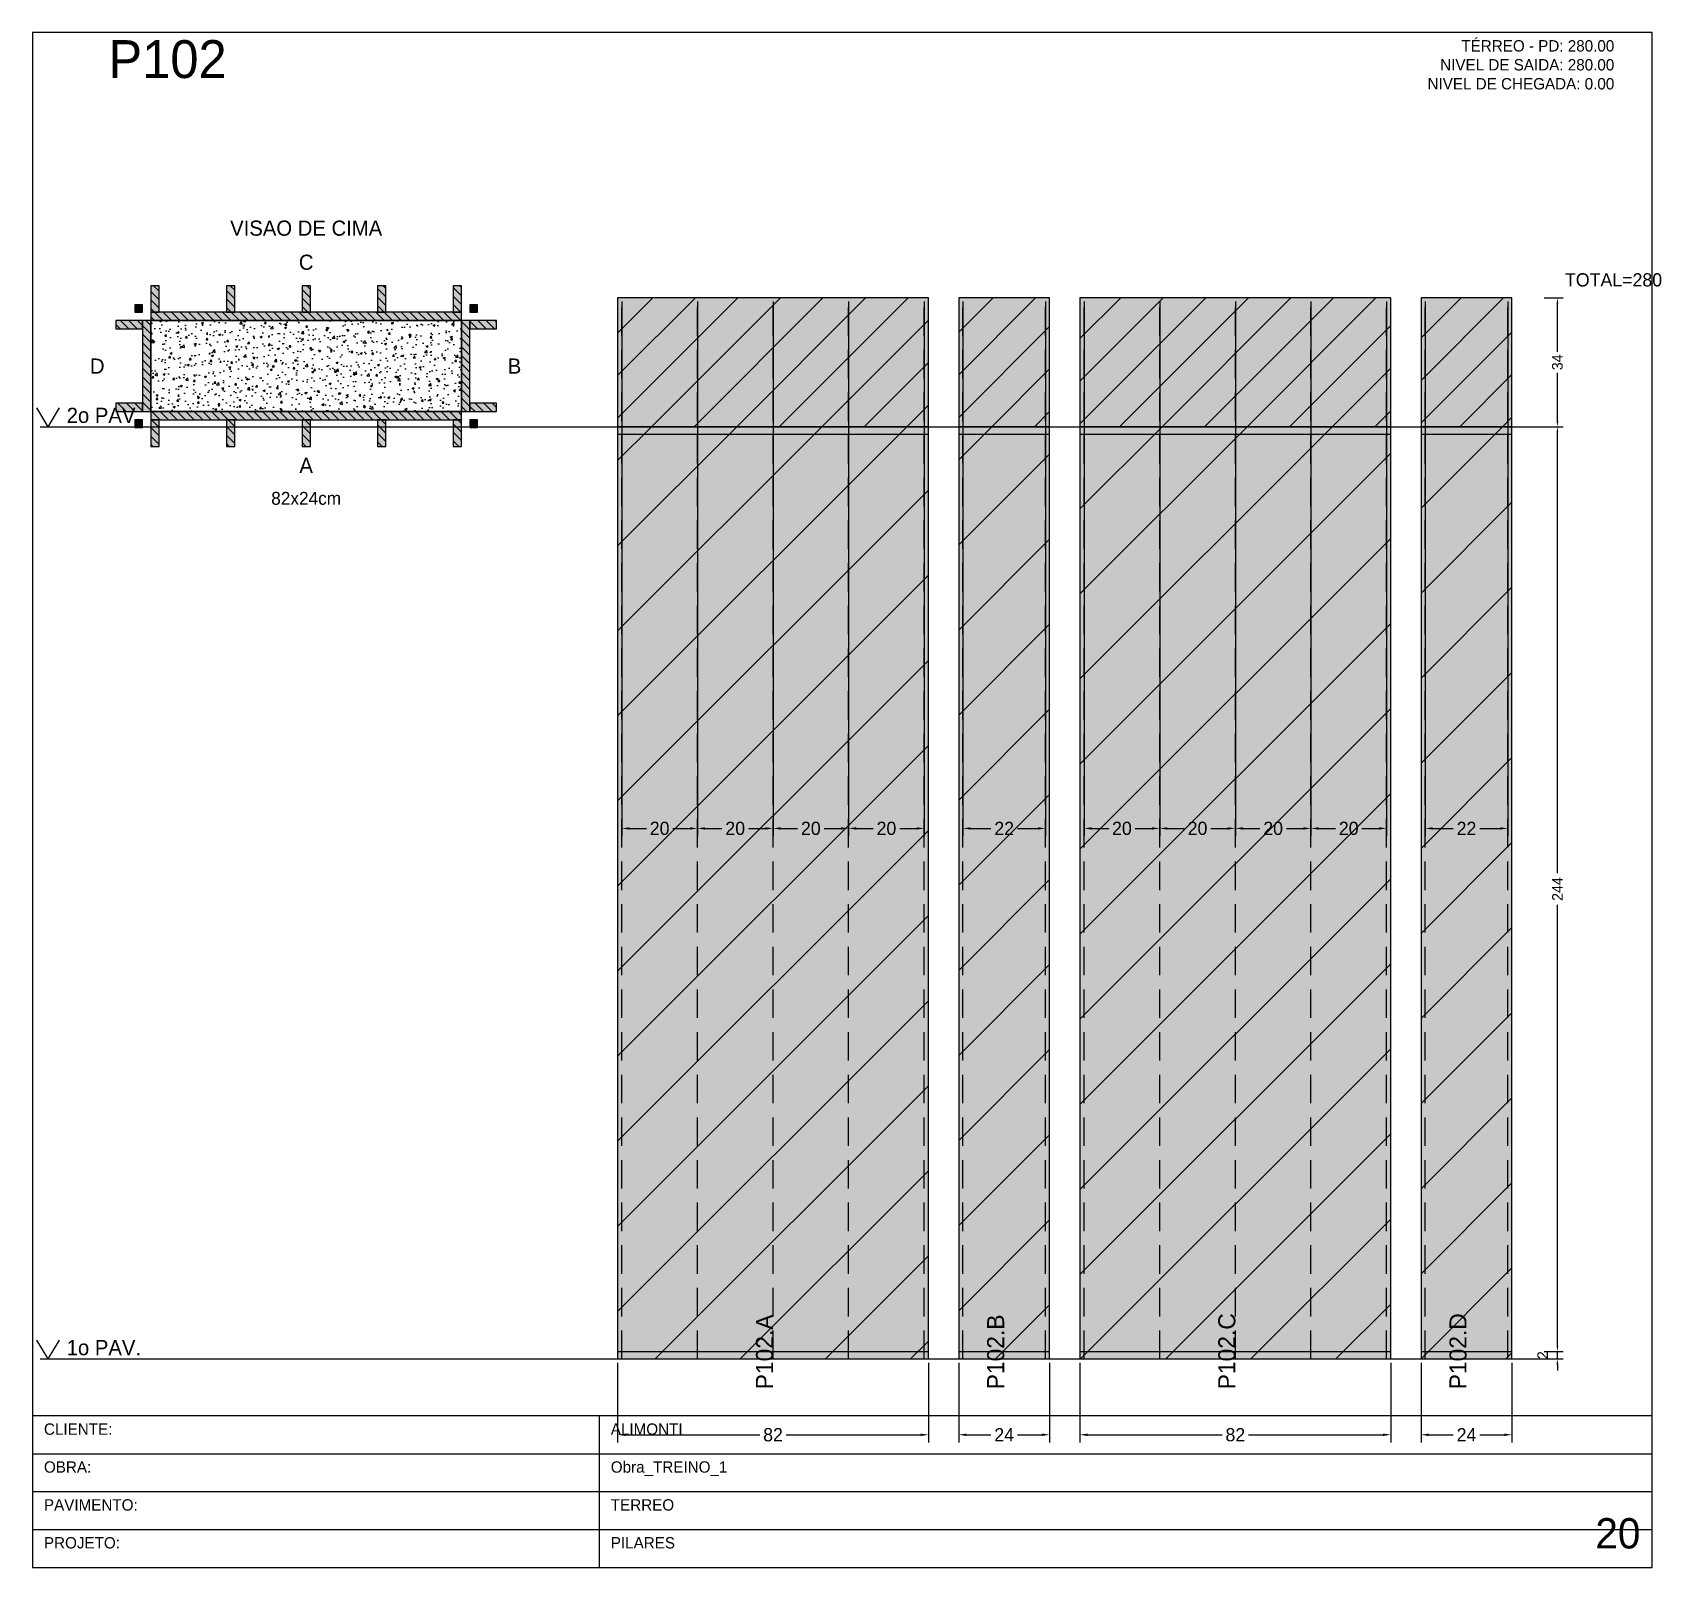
# Model space of a CAD drawing. Header units: metres. Extents: x 0 to 2089, y 0 to 2105.
# Drawn here: x 1659.6 to 2089.4, y 1275 to 1680 of the extents above; entities that cross this region are included whole.
import ezdxf
from ezdxf.enums import TextEntityAlignment as Align

# ---------------------------------------------------------------- set-up
doc = ezdxf.new("R2010")
doc.units = ezdxf.units.M
doc.linetypes.add('HIDDEN', pattern=[0.375, 0.25, -0.125])
for name, color, linetype in [('BORDA_CELULA', 9, 'Continuous'), ('CARIMBO', 9, 'Continuous'), ('CHAPA', 1, 'Continuous'), ('CONCRETO', 4, 'Continuous'), ('COTA', 241, 'Continuous'), ('Hachura', 251, 'Continuous'), ('LABEL_ID', 3, 'Continuous'), ('Nivel', 4, 'Continuous'), ('NOMENCLATURA', 1, 'Continuous'), ('Paineis', 200, 'Continuous'), ('SARR_2.2x7', 40, 'Continuous'), ('Texto Secao', 2, 'Continuous'), ('TEXTO_GERAL', 2, 'Continuous')]:
    doc.layers.add(name, color=color, linetype=linetype)
doc.dimstyles.new('FACE_DIM', dxfattribs={"dimtxt": 3.5, "dimasz": 2, "dimexe": 2, "dimexo": 1, "dimgap": 1, "dimtad": 1, "dimdec": 0, "dimrnd": 1, "dimcen": 2.5, "dimclrd": 241, "dimclre": 241, "dimclrt": 241, "dimazin": 3, "dimtfac": 1, "dimtmove": 0, "dimatfit": 3})

# ---------------------------------------------------------------- blocks, each defined once
blk = doc.blocks.new('_CLOSEDFILLED')
at = {"color": 0, "linetype": 'BYBLOCK'}
blk.add_solid([(-1, 0.16), (0, 0), (-1, -0.16)], dxfattribs=at)
blk = doc.blocks.new('*D272')
at = {"color": 241}
for p, q in [((1814, 1329), (1814, 1308)), ((1896, 1329), (1896, 1308)), ((1816, 1310), (1851.5, 1310)), ((1858.5, 1310), (1894, 1310))]:
    blk.add_line(p, q, dxfattribs=at)
at = {"layer": 'Defpoints'}
for p in [(1814, 1330), (1896, 1330), (1814, 1310)]:
    blk.add_point(p, dxfattribs=at)
at = {"color": 241, "xscale": 2, "yscale": 2, "rotation": 180}
blk.add_blockref('_CLOSEDFILLED', (1814, 1310), dxfattribs=at)
at = {"color": 241, "xscale": 2, "yscale": 2}
blk.add_blockref('_CLOSEDFILLED', (1896, 1310), dxfattribs=at)
at = {"color": 241, "insert": (1855, 1310), "char_height": 3.5, "attachment_point": 5}
blk.add_mtext('82', dxfattribs=at)
blk = doc.blocks.new('*D273')
at = {"color": 241}
for p, q in [((1815.1, 1609), (1815.1, 1468)), ((1835.05, 1609), (1835.05, 1468)), ((1817.1, 1470), (1821.575, 1470)), ((1828.575, 1470), (1833.05, 1470))]:
    blk.add_line(p, q, dxfattribs=at)
at = {"layer": 'Defpoints'}
for p in [(1815.1, 1610), (1835.05, 1610), (1815.1, 1470)]:
    blk.add_point(p, dxfattribs=at)
at = {"color": 241, "xscale": 2, "yscale": 2, "rotation": 180}
blk.add_blockref('_CLOSEDFILLED', (1815.1, 1470), dxfattribs=at)
at = {"color": 241, "xscale": 2, "yscale": 2}
blk.add_blockref('_CLOSEDFILLED', (1835.05, 1470), dxfattribs=at)
at = {"color": 241, "insert": (1825.075, 1470), "char_height": 3.5, "attachment_point": 5}
blk.add_mtext('20', dxfattribs=at)
blk = doc.blocks.new('*D274')
at = {"color": 241}
for p, q in [((1835.05, 1609), (1835.05, 1468)), ((1855, 1609), (1855, 1468)), ((1837.05, 1470), (1841.525, 1470)), ((1848.525, 1470), (1853, 1470))]:
    blk.add_line(p, q, dxfattribs=at)
at = {"layer": 'Defpoints'}
for p in [(1835.05, 1610), (1855, 1610), (1835.05, 1470)]:
    blk.add_point(p, dxfattribs=at)
at = {"color": 241, "xscale": 2, "yscale": 2, "rotation": 180}
blk.add_blockref('_CLOSEDFILLED', (1835.05, 1470), dxfattribs=at)
at = {"color": 241, "xscale": 2, "yscale": 2}
blk.add_blockref('_CLOSEDFILLED', (1855, 1470), dxfattribs=at)
at = {"color": 241, "insert": (1845.025, 1470), "char_height": 3.5, "attachment_point": 5}
blk.add_mtext('20', dxfattribs=at)
blk = doc.blocks.new('*D275')
at = {"color": 241}
for p, q in [((1855, 1609), (1855, 1468)), ((1874.95, 1609), (1874.95, 1468)), ((1857, 1470), (1861.475, 1470)), ((1868.475, 1470), (1872.95, 1470))]:
    blk.add_line(p, q, dxfattribs=at)
at = {"layer": 'Defpoints'}
for p in [(1855, 1610), (1874.95, 1610), (1855, 1470)]:
    blk.add_point(p, dxfattribs=at)
at = {"color": 241, "xscale": 2, "yscale": 2, "rotation": 180}
blk.add_blockref('_CLOSEDFILLED', (1855, 1470), dxfattribs=at)
at = {"color": 241, "xscale": 2, "yscale": 2}
blk.add_blockref('_CLOSEDFILLED', (1874.95, 1470), dxfattribs=at)
at = {"color": 241, "insert": (1864.975, 1470), "char_height": 3.5, "attachment_point": 5}
blk.add_mtext('20', dxfattribs=at)
blk = doc.blocks.new('*D276')
at = {"color": 241}
for p, q in [((1874.95, 1609), (1874.95, 1468)), ((1894.9, 1609), (1894.9, 1468)), ((1876.95, 1470), (1881.425, 1470)), ((1888.425, 1470), (1892.9, 1470))]:
    blk.add_line(p, q, dxfattribs=at)
at = {"layer": 'Defpoints'}
for p in [(1874.95, 1610), (1894.9, 1610), (1874.95, 1470)]:
    blk.add_point(p, dxfattribs=at)
at = {"color": 241, "xscale": 2, "yscale": 2, "rotation": 180}
blk.add_blockref('_CLOSEDFILLED', (1874.95, 1470), dxfattribs=at)
at = {"color": 241, "xscale": 2, "yscale": 2}
blk.add_blockref('_CLOSEDFILLED', (1894.9, 1470), dxfattribs=at)
at = {"color": 241, "insert": (1884.925, 1470), "char_height": 3.5, "attachment_point": 5}
blk.add_mtext('20', dxfattribs=at)
blk = doc.blocks.new('*D277')
at = {"color": 241}
for p, q in [((1904, 1329), (1904, 1308)), ((1928, 1329), (1928, 1308)), ((1906, 1310), (1912.5, 1310)), ((1919.5, 1310), (1926, 1310))]:
    blk.add_line(p, q, dxfattribs=at)
at = {"layer": 'Defpoints'}
for p in [(1904, 1330), (1928, 1330), (1904, 1310)]:
    blk.add_point(p, dxfattribs=at)
at = {"color": 241, "xscale": 2, "yscale": 2, "rotation": 180}
blk.add_blockref('_CLOSEDFILLED', (1904, 1310), dxfattribs=at)
at = {"color": 241, "xscale": 2, "yscale": 2}
blk.add_blockref('_CLOSEDFILLED', (1928, 1310), dxfattribs=at)
at = {"color": 241, "insert": (1916, 1310), "char_height": 3.5, "attachment_point": 5}
blk.add_mtext('24', dxfattribs=at)
blk = doc.blocks.new('*D278')
at = {"color": 241}
for p, q in [((1905.1, 1609), (1905.1, 1468)), ((1926.9, 1609), (1926.9, 1468)), ((1907.1, 1470), (1912.5, 1470)), ((1919.5, 1470), (1924.9, 1470))]:
    blk.add_line(p, q, dxfattribs=at)
at = {"layer": 'Defpoints'}
for p in [(1905.1, 1610), (1926.9, 1610), (1905.1, 1470)]:
    blk.add_point(p, dxfattribs=at)
at = {"color": 241, "xscale": 2, "yscale": 2, "rotation": 180}
blk.add_blockref('_CLOSEDFILLED', (1905.1, 1470), dxfattribs=at)
at = {"color": 241, "xscale": 2, "yscale": 2}
blk.add_blockref('_CLOSEDFILLED', (1926.9, 1470), dxfattribs=at)
at = {"color": 241, "insert": (1916, 1470), "char_height": 3.5, "attachment_point": 5}
blk.add_mtext('22', dxfattribs=at)
blk = doc.blocks.new('*D279')
at = {"color": 241}
for p, q in [((1936, 1329), (1936, 1308)), ((2018, 1329), (2018, 1308)), ((1938, 1310), (1973.5, 1310)), ((1980.5, 1310), (2016, 1310))]:
    blk.add_line(p, q, dxfattribs=at)
at = {"layer": 'Defpoints'}
for p in [(1936, 1330), (2018, 1330), (1936, 1310)]:
    blk.add_point(p, dxfattribs=at)
at = {"color": 241, "xscale": 2, "yscale": 2, "rotation": 180}
blk.add_blockref('_CLOSEDFILLED', (1936, 1310), dxfattribs=at)
at = {"color": 241, "xscale": 2, "yscale": 2}
blk.add_blockref('_CLOSEDFILLED', (2018, 1310), dxfattribs=at)
at = {"color": 241, "insert": (1977, 1310), "char_height": 3.5, "attachment_point": 5}
blk.add_mtext('82', dxfattribs=at)
blk = doc.blocks.new('*D280')
at = {"color": 241}
for p, q in [((1937.1, 1609), (1937.1, 1468)), ((1957.05, 1609), (1957.05, 1468)), ((1939.1, 1470), (1943.575, 1470)), ((1950.575, 1470), (1955.05, 1470))]:
    blk.add_line(p, q, dxfattribs=at)
at = {"layer": 'Defpoints'}
for p in [(1937.1, 1610), (1957.05, 1610), (1937.1, 1470)]:
    blk.add_point(p, dxfattribs=at)
at = {"color": 241, "xscale": 2, "yscale": 2, "rotation": 180}
blk.add_blockref('_CLOSEDFILLED', (1937.1, 1470), dxfattribs=at)
at = {"color": 241, "xscale": 2, "yscale": 2}
blk.add_blockref('_CLOSEDFILLED', (1957.05, 1470), dxfattribs=at)
at = {"color": 241, "insert": (1947.075, 1470), "char_height": 3.5, "attachment_point": 5}
blk.add_mtext('20', dxfattribs=at)
blk = doc.blocks.new('*D281')
at = {"color": 241}
for p, q in [((1957.05, 1609), (1957.05, 1468)), ((1977, 1609), (1977, 1468)), ((1959.05, 1470), (1963.525, 1470)), ((1970.525, 1470), (1975, 1470))]:
    blk.add_line(p, q, dxfattribs=at)
at = {"layer": 'Defpoints'}
for p in [(1957.05, 1610), (1977, 1610), (1957.05, 1470)]:
    blk.add_point(p, dxfattribs=at)
at = {"color": 241, "xscale": 2, "yscale": 2, "rotation": 180}
blk.add_blockref('_CLOSEDFILLED', (1957.05, 1470), dxfattribs=at)
at = {"color": 241, "xscale": 2, "yscale": 2}
blk.add_blockref('_CLOSEDFILLED', (1977, 1470), dxfattribs=at)
at = {"color": 241, "insert": (1967.025, 1470), "char_height": 3.5, "attachment_point": 5}
blk.add_mtext('20', dxfattribs=at)
blk = doc.blocks.new('*D282')
at = {"color": 241}
for p, q in [((1977, 1609), (1977, 1468)), ((1996.95, 1609), (1996.95, 1468)), ((1979, 1470), (1983.475, 1470)), ((1990.475, 1470), (1994.95, 1470))]:
    blk.add_line(p, q, dxfattribs=at)
at = {"layer": 'Defpoints'}
for p in [(1977, 1610), (1996.95, 1610), (1977, 1470)]:
    blk.add_point(p, dxfattribs=at)
at = {"color": 241, "xscale": 2, "yscale": 2, "rotation": 180}
blk.add_blockref('_CLOSEDFILLED', (1977, 1470), dxfattribs=at)
at = {"color": 241, "xscale": 2, "yscale": 2}
blk.add_blockref('_CLOSEDFILLED', (1996.95, 1470), dxfattribs=at)
at = {"color": 241, "insert": (1986.975, 1470), "char_height": 3.5, "attachment_point": 5}
blk.add_mtext('20', dxfattribs=at)
blk = doc.blocks.new('*D283')
at = {"color": 241}
for p, q in [((1996.95, 1609), (1996.95, 1468)), ((2016.9, 1609), (2016.9, 1468)), ((1998.95, 1470), (2003.425, 1470)), ((2010.425, 1470), (2014.9, 1470))]:
    blk.add_line(p, q, dxfattribs=at)
at = {"layer": 'Defpoints'}
for p in [(1996.95, 1610), (2016.9, 1610), (1996.95, 1470)]:
    blk.add_point(p, dxfattribs=at)
at = {"color": 241, "xscale": 2, "yscale": 2, "rotation": 180}
blk.add_blockref('_CLOSEDFILLED', (1996.95, 1470), dxfattribs=at)
at = {"color": 241, "xscale": 2, "yscale": 2}
blk.add_blockref('_CLOSEDFILLED', (2016.9, 1470), dxfattribs=at)
at = {"color": 241, "insert": (2006.925, 1470), "char_height": 3.5, "attachment_point": 5}
blk.add_mtext('20', dxfattribs=at)
blk = doc.blocks.new('*D284')
at = {"color": 241}
for p, q in [((2026, 1329), (2026, 1308)), ((2050, 1329), (2050, 1308)), ((2028, 1310), (2034.5, 1310)), ((2041.5, 1310), (2048, 1310))]:
    blk.add_line(p, q, dxfattribs=at)
at = {"layer": 'Defpoints'}
for p in [(2026, 1330), (2050, 1330), (2026, 1310)]:
    blk.add_point(p, dxfattribs=at)
at = {"color": 241, "xscale": 2, "yscale": 2, "rotation": 180}
blk.add_blockref('_CLOSEDFILLED', (2026, 1310), dxfattribs=at)
at = {"color": 241, "xscale": 2, "yscale": 2}
blk.add_blockref('_CLOSEDFILLED', (2050, 1310), dxfattribs=at)
at = {"color": 241, "insert": (2038, 1310), "char_height": 3.5, "attachment_point": 5}
blk.add_mtext('24', dxfattribs=at)
blk = doc.blocks.new('*D285')
at = {"color": 241}
for p, q in [((2027.1, 1609), (2027.1, 1468)), ((2048.9, 1609), (2048.9, 1468)), ((2029.1, 1470), (2034.5, 1470)), ((2041.5, 1470), (2046.9, 1470))]:
    blk.add_line(p, q, dxfattribs=at)
at = {"layer": 'Defpoints'}
for p in [(2027.1, 1610), (2048.9, 1610), (2027.1, 1470)]:
    blk.add_point(p, dxfattribs=at)
at = {"color": 241, "xscale": 2, "yscale": 2, "rotation": 180}
blk.add_blockref('_CLOSEDFILLED', (2027.1, 1470), dxfattribs=at)
at = {"color": 241, "xscale": 2, "yscale": 2}
blk.add_blockref('_CLOSEDFILLED', (2048.9, 1470), dxfattribs=at)
at = {"color": 241, "insert": (2038, 1470), "char_height": 3.5, "attachment_point": 5}
blk.add_mtext('22', dxfattribs=at)
blk = doc.blocks.new('*D287')
at = {"color": 241}
for p, q in [((2058.5, 1576), (2063.5, 1576)), ((2062, 1458.2), (2062, 1574.5)), ((2062, 1333.5), (2062, 1449.8)), ((2058.5, 1332), (2063.5, 1332))]:
    blk.add_line(p, q, dxfattribs=at)
at = {"layer": 'Defpoints'}
for p in [(2058, 1576), (2058, 1332), (2062, 1332)]:
    blk.add_point(p, dxfattribs=at)
at = {"color": 241, "xscale": 1.5, "yscale": 1.5}
for p, rotation in [((2062, 1576), 90), ((2062, 1332), 270)]:
    blk.add_blockref('_CLOSEDFILLED', p, dxfattribs=dict(at, rotation=rotation))
at = {"color": 241, "insert": (2062, 1454), "char_height": 2.8, "attachment_point": 5, "rotation": 90}
blk.add_mtext('244', dxfattribs=at)
blk = doc.blocks.new('*D288')
at = {"color": 241}
for p, q in [((2058.5, 1610), (2063.5, 1610)), ((2062, 1595.8), (2062, 1608.5)), ((2062, 1577.5), (2062, 1590.2)), ((2058.5, 1576), (2063.5, 1576))]:
    blk.add_line(p, q, dxfattribs=at)
at = {"layer": 'Defpoints'}
for p in [(2058, 1610), (2058, 1576), (2062, 1576)]:
    blk.add_point(p, dxfattribs=at)
at = {"color": 241, "xscale": 1.5, "yscale": 1.5}
for p, rotation in [((2062, 1610), 90), ((2062, 1576), 270)]:
    blk.add_blockref('_CLOSEDFILLED', p, dxfattribs=dict(at, rotation=rotation))
at = {"color": 241, "insert": (2062, 1593), "char_height": 2.8, "attachment_point": 5, "rotation": 90}
blk.add_mtext('34', dxfattribs=at)

msp = doc.modelspace()

# ---------------------------------------------------------------- hatches: boundary and pattern name
at = {"layer": 'CHAPA'}
for points in [[(1686.6, 1606.2), (1688.6, 1606.2), (1688.6, 1608.2), (1686.6, 1608.2)], [(1775, 1606.2), (1777, 1606.2), (1777, 1608.2), (1775, 1608.2)], [(1686.6, 1575.8), (1688.6, 1575.8), (1688.6, 1577.8), (1686.6, 1577.8)], [(1775, 1575.8), (1777, 1575.8), (1777, 1577.8), (1775, 1577.8)]]:
    msp.add_hatch(color=1, dxfattribs=at).paths.add_polyline_path(points)
at = {"layer": 'COTA'}
h = msp.add_hatch(dxfattribs=at)
h.set_pattern_fill('AR-CONC', color=256, scale=0.03)
h.paths.add_polyline_path([(1690.8, 1580), (1772.8, 1580), (1772.8, 1604), (1690.8, 1604)])
at = {"layer": 'Hachura'}
for points in [[(1814, 1576), (1896, 1576), (1896, 1610), (1814, 1610)], [(1904, 1576), (1928, 1576), (1928, 1610), (1904, 1610)], [(1936, 1576), (2018, 1576), (2018, 1610), (1936, 1610)], [(2026, 1576), (2050, 1576), (2050, 1610), (2026, 1610)], [(1814, 1330), (1896, 1330), (1896, 1576), (1814, 1576)], [(1904, 1330), (1928, 1330), (1928, 1576), (1904, 1576)], [(1936, 1330), (2018, 1330), (2018, 1576), (1936, 1576)], [(2026, 1330), (2050, 1330), (2050, 1576), (2026, 1576)]]:
    msp.add_hatch(color=256, dxfattribs=at).paths.add_polyline_path(points)
h = msp.add_hatch(dxfattribs=at)
h.set_pattern_fill('ANSI31', color=256, scale=2.5)
h.paths.add_polyline_path([(1814, 1576), (1896, 1576), (1896, 1610), (1814, 1610)])
h = msp.add_hatch(dxfattribs=at)
h.set_pattern_fill('ANSI31', color=256, scale=2.5)
h.paths.add_polyline_path([(1904, 1576), (1928, 1576), (1928, 1610), (1904, 1610)])
h = msp.add_hatch(dxfattribs=at)
h.set_pattern_fill('ANSI31', color=256, scale=2.5)
h.paths.add_polyline_path([(1936, 1576), (2018, 1576), (2018, 1610), (1936, 1610)])
h = msp.add_hatch(dxfattribs=at)
h.set_pattern_fill('ANSI31', color=256, scale=2.5)
h.paths.add_polyline_path([(2026, 1576), (2050, 1576), (2050, 1610), (2026, 1610)])
h = msp.add_hatch(dxfattribs=at)
h.set_pattern_fill('ANSI31', color=256, scale=5)
h.paths.add_polyline_path([(1814, 1330), (1896, 1330), (1896, 1576), (1814, 1576)])
h = msp.add_hatch(dxfattribs=at)
h.set_pattern_fill('ANSI31', color=256, scale=5)
h.paths.add_polyline_path([(1904, 1330), (1928, 1330), (1928, 1576), (1904, 1576)])
h = msp.add_hatch(dxfattribs=at)
h.set_pattern_fill('ANSI31', color=256, scale=5)
h.paths.add_polyline_path([(1936, 1330), (2018, 1330), (2018, 1576), (1936, 1576)])
h = msp.add_hatch(dxfattribs=at)
h.set_pattern_fill('ANSI31', color=256, scale=5)
h.paths.add_polyline_path([(2026, 1330), (2050, 1330), (2050, 1576), (2026, 1576)])
at = {"layer": 'Paineis'}
for points in [[(1688.6, 1580), (1690.8, 1580), (1690.8, 1604), (1688.6, 1604)], [(1690.8, 1604), (1772.8, 1604), (1772.8, 1606.2), (1690.8, 1606.2)], [(1772.8, 1580), (1775, 1580), (1775, 1604), (1772.8, 1604)], [(1690.8, 1577.8), (1772.8, 1577.8), (1772.8, 1580), (1690.8, 1580)]]:
    msp.add_hatch(color=256, dxfattribs=at).paths.add_polyline_path(points)
h = msp.add_hatch(dxfattribs=at)
h.set_pattern_fill('ANSI31', color=256, scale=0.5, angle=270)
h.paths.add_polyline_path([(1688.6, 1580), (1690.8, 1580), (1690.8, 1604), (1688.6, 1604)])
h = msp.add_hatch(dxfattribs=at)
h.set_pattern_fill('ANSI31', color=256, scale=0.5, angle=270)
h.paths.add_polyline_path([(1690.8, 1604), (1772.8, 1604), (1772.8, 1606.2), (1690.8, 1606.2)])
h = msp.add_hatch(dxfattribs=at)
h.set_pattern_fill('ANSI31', color=256, scale=0.5, angle=270)
h.paths.add_polyline_path([(1772.8, 1580), (1775, 1580), (1775, 1604), (1772.8, 1604)])
h = msp.add_hatch(dxfattribs=at)
h.set_pattern_fill('ANSI31', color=256, scale=0.5, angle=270)
h.paths.add_polyline_path([(1690.8, 1577.8), (1772.8, 1577.8), (1772.8, 1580), (1690.8, 1580)])
at = {"layer": 'SARR_2.2x7'}
for points in [[(1690.8, 1606.2), (1693, 1606.2), (1693, 1613.2), (1690.8, 1613.2)], [(1710.75, 1606.2), (1712.95, 1606.2), (1712.95, 1613.2), (1710.75, 1613.2)], [(1730.7, 1606.2), (1732.9, 1606.2), (1732.9, 1613.2), (1730.7, 1613.2)], [(1750.65, 1606.2), (1752.85, 1606.2), (1752.85, 1613.2), (1750.65, 1613.2)], [(1770.6, 1606.2), (1772.8, 1606.2), (1772.8, 1613.2), (1770.6, 1613.2)], [(1681.6, 1601.8), (1688.6, 1601.8), (1688.6, 1604), (1681.6, 1604)], [(1775, 1601.8), (1782, 1601.8), (1782, 1604), (1775, 1604)], [(1681.6, 1580), (1688.6, 1580), (1688.6, 1582.2), (1681.6, 1582.2)], [(1775, 1580), (1782, 1580), (1782, 1582.2), (1775, 1582.2)], [(1690.8, 1570.8), (1693, 1570.8), (1693, 1577.8), (1690.8, 1577.8)], [(1710.75, 1570.8), (1712.95, 1570.8), (1712.95, 1577.8), (1710.75, 1577.8)], [(1730.7, 1570.8), (1732.9, 1570.8), (1732.9, 1577.8), (1730.7, 1577.8)], [(1750.65, 1570.8), (1752.85, 1570.8), (1752.85, 1577.8), (1750.65, 1577.8)], [(1770.6, 1570.8), (1772.8, 1570.8), (1772.8, 1577.8), (1770.6, 1577.8)]]:
    msp.add_hatch(color=256, dxfattribs=at).paths.add_polyline_path(points)
h = msp.add_hatch(dxfattribs=at)
h.set_pattern_fill('ANSI31', color=256, scale=0.5, angle=270)
h.paths.add_polyline_path([(1690.8, 1606.2), (1693, 1606.2), (1693, 1613.2), (1690.8, 1613.2)])
h = msp.add_hatch(dxfattribs=at)
h.set_pattern_fill('ANSI31', color=256, scale=0.5, angle=270)
h.paths.add_polyline_path([(1710.75, 1606.2), (1712.95, 1606.2), (1712.95, 1613.2), (1710.75, 1613.2)])
h = msp.add_hatch(dxfattribs=at)
h.set_pattern_fill('ANSI31', color=256, scale=0.5, angle=270)
h.paths.add_polyline_path([(1730.7, 1606.2), (1732.9, 1606.2), (1732.9, 1613.2), (1730.7, 1613.2)])
h = msp.add_hatch(dxfattribs=at)
h.set_pattern_fill('ANSI31', color=256, scale=0.5, angle=270)
h.paths.add_polyline_path([(1750.65, 1606.2), (1752.85, 1606.2), (1752.85, 1613.2), (1750.65, 1613.2)])
h = msp.add_hatch(dxfattribs=at)
h.set_pattern_fill('ANSI31', color=256, scale=0.5, angle=270)
h.paths.add_polyline_path([(1770.6, 1606.2), (1772.8, 1606.2), (1772.8, 1613.2), (1770.6, 1613.2)])
h = msp.add_hatch(dxfattribs=at)
h.set_pattern_fill('ANSI31', color=256, scale=0.5, angle=270)
h.paths.add_polyline_path([(1681.6, 1601.8), (1688.6, 1601.8), (1688.6, 1604), (1681.6, 1604)])
h = msp.add_hatch(dxfattribs=at)
h.set_pattern_fill('ANSI31', color=256, scale=0.5, angle=270)
h.paths.add_polyline_path([(1775, 1601.8), (1782, 1601.8), (1782, 1604), (1775, 1604)])
h = msp.add_hatch(dxfattribs=at)
h.set_pattern_fill('ANSI31', color=256, scale=0.5, angle=270)
h.paths.add_polyline_path([(1681.6, 1580), (1688.6, 1580), (1688.6, 1582.2), (1681.6, 1582.2)])
h = msp.add_hatch(dxfattribs=at)
h.set_pattern_fill('ANSI31', color=256, scale=0.5, angle=270)
h.paths.add_polyline_path([(1775, 1580), (1782, 1580), (1782, 1582.2), (1775, 1582.2)])
h = msp.add_hatch(dxfattribs=at)
h.set_pattern_fill('ANSI31', color=256, scale=0.5, angle=270)
h.paths.add_polyline_path([(1690.8, 1570.8), (1693, 1570.8), (1693, 1577.8), (1690.8, 1577.8)])
h = msp.add_hatch(dxfattribs=at)
h.set_pattern_fill('ANSI31', color=256, scale=0.5, angle=270)
h.paths.add_polyline_path([(1710.75, 1570.8), (1712.95, 1570.8), (1712.95, 1577.8), (1710.75, 1577.8)])
h = msp.add_hatch(dxfattribs=at)
h.set_pattern_fill('ANSI31', color=256, scale=0.5, angle=270)
h.paths.add_polyline_path([(1730.7, 1570.8), (1732.9, 1570.8), (1732.9, 1577.8), (1730.7, 1577.8)])
h = msp.add_hatch(dxfattribs=at)
h.set_pattern_fill('ANSI31', color=256, scale=0.5, angle=270)
h.paths.add_polyline_path([(1750.65, 1570.8), (1752.85, 1570.8), (1752.85, 1577.8), (1750.65, 1577.8)])
h = msp.add_hatch(dxfattribs=at)
h.set_pattern_fill('ANSI31', color=256, scale=0.5, angle=270)
h.paths.add_polyline_path([(1770.6, 1570.8), (1772.8, 1570.8), (1772.8, 1577.8), (1770.6, 1577.8)])

# ---------------------------------------------------------------- linework, layer by layer
at = {"layer": 'BORDA_CELULA', "color": 9}
msp.add_lwpolyline([(1659.6, 1275), (2087, 1275), (2087, 1680), (1659.6, 1680)], close=True, dxfattribs=at)
at = {"layer": 'CARIMBO', "color": 40}
for p, q in [((1809.19, 1275), (1809.19, 1315)), ((1659.6, 1305), (2087, 1305)), ((1659.6, 1295), (2087, 1295)), ((1659.6, 1285), (2087, 1285))]:
    msp.add_line(p, q, dxfattribs=at)
msp.add_lwpolyline([(1659.6, 1275), (2087, 1275), (2087, 1315), (1659.6, 1315)], close=True, dxfattribs=at)
at = {"layer": 'CHAPA', "color": 1}
for points in [[(1686.6, 1606.2), (1688.6, 1606.2), (1688.6, 1608.2), (1686.6, 1608.2)], [(1775, 1606.2), (1777, 1606.2), (1777, 1608.2), (1775, 1608.2)], [(1686.6, 1575.8), (1688.6, 1575.8), (1688.6, 1577.8), (1686.6, 1577.8)], [(1775, 1575.8), (1777, 1575.8), (1777, 1577.8), (1775, 1577.8)]]:
    msp.add_lwpolyline(points, close=True, dxfattribs=at)
at = {"layer": 'CONCRETO', "color": 4}
msp.add_lwpolyline([(1690.8, 1580), (1772.8, 1580), (1772.8, 1604), (1690.8, 1604)], close=True, dxfattribs=at)
at = {"layer": 'Nivel', "color": 4}
for p, q in [((1660.6, 1581), (1663.6, 1576)), ((1666.6, 1581), (1663.6, 1576)), ((1661.6, 1576), (2063, 1576)), ((1660.6, 1335), (1663.6, 1330)), ((1666.6, 1335), (1663.6, 1330)), ((1661.6, 1330), (2063, 1330))]:
    msp.add_line(p, q, dxfattribs=at)
at = {"layer": 'Paineis'}
for p, q in [((1814, 1574), (1896, 1574)), ((1904, 1574), (1928, 1574)), ((1936, 1574), (2018, 1574)), ((2026, 1574), (2050, 1574)), ((1814, 1332), (1896, 1332)), ((1904, 1332), (1928, 1332)), ((1936, 1332), (2018, 1332)), ((2026, 1332), (2050, 1332))]:
    msp.add_line(p, q, dxfattribs=at)
for points in [[(1814, 1576), (1896, 1576), (1896, 1610), (1814, 1610)], [(1904, 1576), (1928, 1576), (1928, 1610), (1904, 1610)], [(1936, 1576), (2018, 1576), (2018, 1610), (1936, 1610)], [(2026, 1576), (2050, 1576), (2050, 1610), (2026, 1610)], [(1688.6, 1580), (1690.8, 1580), (1690.8, 1604), (1688.6, 1604)], [(1690.8, 1604), (1772.8, 1604), (1772.8, 1606.2), (1690.8, 1606.2)], [(1772.8, 1580), (1775, 1580), (1775, 1604), (1772.8, 1604)], [(1690.8, 1577.8), (1772.8, 1577.8), (1772.8, 1580), (1690.8, 1580)], [(1814, 1330), (1896, 1330), (1896, 1576), (1814, 1576)], [(1904, 1330), (1928, 1330), (1928, 1576), (1904, 1576)], [(1936, 1330), (2018, 1330), (2018, 1576), (1936, 1576)], [(2026, 1330), (2050, 1330), (2050, 1576), (2026, 1576)]]:
    msp.add_lwpolyline(points, close=True, dxfattribs=at)
at = {"layer": 'SARR_2.2x7', "linetype": 'HIDDEN', "ltscale": 30}
for p, q in [((1815.1, 1330), (1815.1, 1610)), ((1835.05, 1330), (1835.05, 1610)), ((1855, 1330), (1855, 1610)), ((1874.95, 1330), (1874.95, 1610)), ((1894.9, 1330), (1894.9, 1610)), ((1905.1, 1330), (1905.1, 1610)), ((1926.9, 1330), (1926.9, 1610)), ((1937.1, 1330), (1937.1, 1610)), ((1957.05, 1330), (1957.05, 1610)), ((1977, 1330), (1977, 1610)), ((1996.95, 1330), (1996.95, 1610)), ((2016.9, 1330), (2016.9, 1610)), ((2027.1, 1330), (2027.1, 1610)), ((2048.9, 1330), (2048.9, 1610))]:
    msp.add_line(p, q, dxfattribs=at)
at = {"layer": 'SARR_2.2x7'}
for points in [[(1690.8, 1606.2), (1693, 1606.2), (1693, 1613.2), (1690.8, 1613.2)], [(1710.75, 1606.2), (1712.95, 1606.2), (1712.95, 1613.2), (1710.75, 1613.2)], [(1730.7, 1606.2), (1732.9, 1606.2), (1732.9, 1613.2), (1730.7, 1613.2)], [(1750.65, 1606.2), (1752.85, 1606.2), (1752.85, 1613.2), (1750.65, 1613.2)], [(1770.6, 1606.2), (1772.8, 1606.2), (1772.8, 1613.2), (1770.6, 1613.2)], [(1681.6, 1601.8), (1688.6, 1601.8), (1688.6, 1604), (1681.6, 1604)], [(1775, 1601.8), (1782, 1601.8), (1782, 1604), (1775, 1604)], [(1681.6, 1580), (1688.6, 1580), (1688.6, 1582.2), (1681.6, 1582.2)], [(1775, 1580), (1782, 1580), (1782, 1582.2), (1775, 1582.2)], [(1690.8, 1570.8), (1693, 1570.8), (1693, 1577.8), (1690.8, 1577.8)], [(1710.75, 1570.8), (1712.95, 1570.8), (1712.95, 1577.8), (1710.75, 1577.8)], [(1730.7, 1570.8), (1732.9, 1570.8), (1732.9, 1577.8), (1730.7, 1577.8)], [(1750.65, 1570.8), (1752.85, 1570.8), (1752.85, 1577.8), (1750.65, 1577.8)], [(1770.6, 1570.8), (1772.8, 1570.8), (1772.8, 1577.8), (1770.6, 1577.8)]]:
    msp.add_lwpolyline(points, close=True, dxfattribs=at)

# ---------------------------------------------------------------- texts
at = {"layer": 'CARIMBO', "color": 9}
for s, p in [('CLIENTE:', (1662.6, 1310)), ('OBRA:', (1662.6, 1300)), ('PAVIMENTO:', (1662.6, 1290)), ('PROJETO:', (1662.6, 1280))]:
    msp.add_text(s, height=3, dxfattribs=at).set_placement(p)
at = {"layer": 'COTA', "color": 241}
msp.add_text('TOTAL=280', height=3.5, dxfattribs=at).set_placement((2064, 1613))
at = {"layer": 'Cota Secao (2x)', "color": 4}
msp.add_text('82x24cm', height=3.4, dxfattribs=at).set_placement((1731.8, 1558.8), align=Align.TOP_CENTER)
at = {"layer": 'LABEL_ID', "color": 3}
msp.add_text('20', height=8, dxfattribs=at).set_placement((2072, 1280))
at = {"layer": 'Nivel', "color": 4}
for s, p in [('2o PAV.', (1668.6, 1577)), ('1o PAV.', (1668.6, 1331))]:
    msp.add_text(s, height=4, dxfattribs=at).set_placement(p)
at = {"layer": 'NOMENCLATURA', "color": 1}
msp.add_text('P102', height=10, dxfattribs=at).set_placement((1679.6, 1668))
at = {"layer": 'Texto Secao', "color": 2}
for s, p in [('VISAO DE CIMA', (1731.8, 1625.2)), ('C', (1731.8, 1616.2))]:
    msp.add_text(s, height=4, dxfattribs=at).set_placement(p, align=Align.BOTTOM_CENTER)
msp.add_text('D', height=4, dxfattribs=at).set_placement((1678.6, 1592), align=Align.MIDDLE_RIGHT)
msp.add_text('B', height=4, dxfattribs=at).set_placement((1785, 1592), align=Align.MIDDLE_LEFT)
msp.add_text('A', height=4, dxfattribs=at).set_placement((1731.8, 1567.8), align=Align.TOP_CENTER)
for s, p in [('P102.A', (1855, 1322)), ('P102.B', (1916, 1322)), ('P102.C', (1977, 1322)), ('P102.D', (2038, 1322))]:
    msp.add_text(s, height=4.5, rotation=90, dxfattribs=at).set_placement(p)
at = {"layer": 'TEXTO_GERAL', "color": 2}
for s, p in [('TÉRREO - PD: 280.00', (2077, 1675)), ('NIVEL DE SAIDA: 280.00', (2077, 1670)), ('NIVEL DE CHEGADA: 0.00', (2077, 1665))]:
    msp.add_text(s, height=3, dxfattribs=at).set_placement(p, align=Align.RIGHT)
for s, p in [('ALIMONTI', (1812.19, 1310)), ('Obra_TREINO_1', (1812.19, 1300)), ('TERREO', (1812.19, 1290)), ('PILARES', (1812.19, 1280))]:
    msp.add_text(s, height=3, dxfattribs=at).set_placement(p)

# ---------------------------------------------------------------- dimensions: what is measured, and where the dimension line sits
for base, p1, p2, picture, middle in [((1815.1, 1470), (1815.1, 1610), (1835.05, 1610), '*D273', (1825.07, 1470)), ((1835.05, 1470), (1835.05, 1610), (1855, 1610), '*D274', (1845.03, 1470)), ((1855, 1470), (1855, 1610), (1874.95, 1610), '*D275', (1864.97, 1470)), ((1874.95, 1470), (1874.95, 1610), (1894.9, 1610), '*D276', (1884.93, 1470)), ((1905.1, 1470), (1905.1, 1610), (1926.9, 1610), '*D278', (1916, 1470)), ((1937.1, 1470), (1937.1, 1610), (1957.05, 1610), '*D280', (1947.07, 1470)), ((1957.05, 1470), (1957.05, 1610), (1977, 1610), '*D281', (1967.03, 1470)), ((1977, 1470), (1977, 1610), (1996.95, 1610), '*D282', (1986.97, 1470)), ((1996.95, 1470), (1996.95, 1610), (2016.9, 1610), '*D283', (2006.93, 1470)), ((2027.1, 1470), (2027.1, 1610), (2048.9, 1610), '*D285', (2038, 1470)), ((1814, 1310), (1814, 1330), (1896, 1330), '*D272', (1855, 1310)), ((1904, 1310), (1904, 1330), (1928, 1330), '*D277', (1916, 1310)), ((1936, 1310), (1936, 1330), (2018, 1330), '*D279', (1977, 1310)), ((2026, 1310), (2026, 1330), (2050, 1330), '*D284', (2038, 1310))]:
    dim = msp.add_linear_dim(base=base, p1=p1, p2=p2, dimstyle='FACE_DIM')
    dim.commit()
    dim.dimension.update_dxf_attribs({"geometry": picture, "text_midpoint": middle})
for base, p1, p2, picture, middle in [((2062, 1576), (2058, 1576), (2058, 1610), '*D288', (2062, 1593)), ((2062, 1332), (2058, 1332), (2058, 1576), '*D287', (2062, 1454))]:
    dim = msp.add_linear_dim(base=base, p1=p1, p2=p2, angle=90, dimstyle='FACE_DIM', override={"dimtxt": 2.8, "dimasz": 1.5, "dimexe": 1.5, "dimexo": 0.5})
    dim.commit()
    dim.dimension.update_dxf_attribs({"geometry": picture, "text_midpoint": middle})
msp.add_linear_dim(base=(2062, 1330), p1=(2058, 1330), p2=(2058, 1332), angle=90, dimstyle='FACE_DIM', override={"dimtxt": 2.8, "dimasz": 1.5, "dimexe": 1.5, "dimexo": 0.5}).render()

doc.saveas('drawing.dxf')
